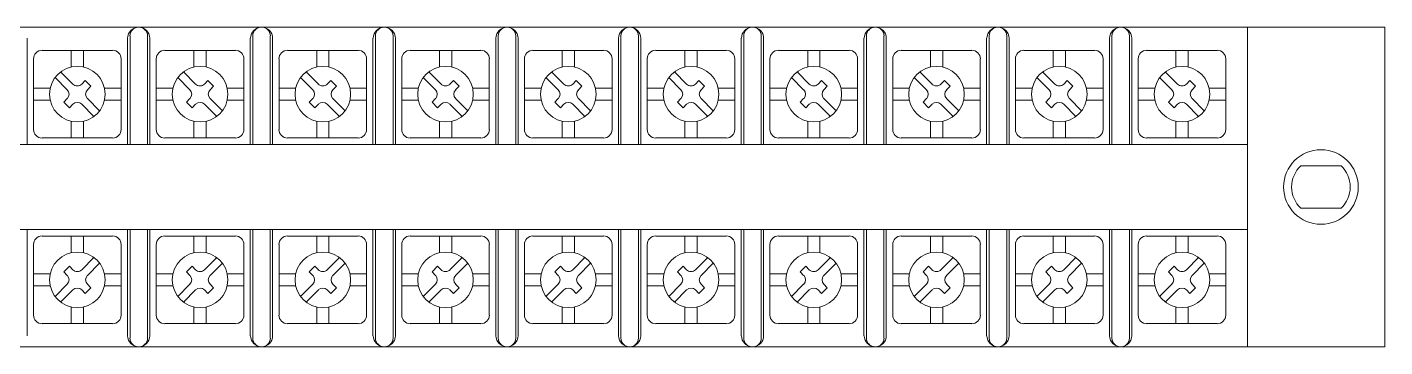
# Model space of a CAD drawing. Header units: millimetres. Extents: x 0 to 257, y 0 to 30.
# Drawn here: x 129.5 to 257, y 0 to 30 of the extents above; entities that cross this region are included whole.
import ezdxf

# ---------------------------------------------------------------- set-up
doc = ezdxf.new("R2010")
doc.units = ezdxf.units.MM
doc.layers.add('hw_VTP', color=7, linetype='Continuous', lineweight=13)

# ---------------------------------------------------------------- blocks, each defined once
blk = doc.blocks.new('CD_20P-20A')
at = {"layer": 'hw_VTP'}
for p, q in [((251, 15), (-6, 15)), ((238.1, -15), (238.1, 15)), ((251, 15), (251, -15)), ((251, -15), (251, 15)), ((127.3, 9.13), (126.16, 10.28)), ((127.83, 9.66), (126.69, 10.8)), ((138.83, 9.13), (137.68, 10.28)), ((138.83, 9.13), (137.68, 10.28)), ((139.36, 9.66), (138.21, 10.8)), ((139.36, 9.66), (138.21, 10.8)), ((150.35, 9.13), (149.21, 10.28)), ((150.35, 9.13), (149.21, 10.28)), ((150.35, 9.13), (149.21, 10.28)), ((150.88, 9.66), (149.73, 10.8)), ((150.88, 9.66), (149.73, 10.8)), ((150.88, 9.66), (149.73, 10.8)), ((161.87, 9.13), (160.73, 10.28)), ((162.4, 9.66), (161.26, 10.8)), ((173.39, 9.13), (172.25, 10.28)), ((173.92, 9.66), (172.78, 10.8)), ((184.92, 9.13), (183.77, 10.28)), ((184.92, 9.13), (183.77, 10.28)), ((184.92, 9.13), (183.77, 10.28)), ((185.45, 9.66), (184.3, 10.8)), ((185.45, 9.66), (184.3, 10.8)), ((185.45, 9.66), (184.3, 10.8)), ((196.44, 9.13), (195.3, 10.28)), ((196.97, 9.66), (195.82, 10.8)), ((207.96, 9.13), (206.82, 10.28)), ((208.49, 9.66), (207.35, 10.8)), ((219.48, 9.13), (218.34, 10.28)), ((220.01, 9.66), (218.87, 10.8)), ((231.01, 9.13), (229.86, 10.28)), ((231.54, 9.66), (230.39, 10.8)), ((128.99, 9.98), (128.68, 9.66)), ((129.52, 9.45), (128.99, 9.98)), ((129.52, 9.45), (129.21, 9.13)), ((140.52, 9.98), (140.2, 9.66)), ((140.52, 9.98), (140.2, 9.66)), ((141.04, 9.45), (140.52, 9.98)), ((141.04, 9.45), (140.52, 9.98)), ((141.04, 9.45), (140.73, 9.13)), ((141.04, 9.45), (140.73, 9.13)), ((152.04, 9.98), (151.72, 9.66)), ((152.04, 9.98), (151.72, 9.66)), ((152.04, 9.98), (151.72, 9.66)), ((152.57, 9.45), (152.04, 9.98)), ((152.57, 9.45), (152.04, 9.98)), ((152.57, 9.45), (152.04, 9.98)), ((152.57, 9.45), (152.25, 9.13)), ((152.57, 9.45), (152.25, 9.13)), ((152.57, 9.45), (152.25, 9.13)), ((163.56, 9.98), (163.24, 9.66)), ((164.09, 9.45), (163.56, 9.98)), ((164.09, 9.45), (163.77, 9.13)), ((175.08, 9.98), (174.77, 9.66)), ((175.61, 9.45), (175.08, 9.98)), ((175.61, 9.45), (175.3, 9.13)), ((186.61, 9.98), (186.29, 9.66)), ((186.61, 9.98), (186.29, 9.66)), ((186.61, 9.98), (186.29, 9.66)), ((187.13, 9.45), (186.61, 9.98)), ((187.13, 9.45), (186.61, 9.98)), ((187.13, 9.45), (186.61, 9.98)), ((187.13, 9.45), (186.82, 9.13)), ((187.13, 9.45), (186.82, 9.13)), ((187.13, 9.45), (186.82, 9.13)), ((198.13, 9.98), (197.81, 9.66)), ((198.66, 9.45), (198.13, 9.98)), ((198.66, 9.45), (198.34, 9.13)), ((209.65, 9.98), (209.33, 9.66)), ((210.18, 9.45), (209.65, 9.98)), ((210.18, 9.45), (209.86, 9.13)), ((221.17, 9.98), (220.86, 9.66)), ((221.7, 9.45), (221.17, 9.98)), ((221.7, 9.45), (221.39, 9.13)), ((232.7, 9.98), (232.38, 9.66)), ((233.22, 9.45), (232.7, 9.98)), ((233.22, 9.45), (232.91, 9.13)), ((127.3, 8.29), (126.99, 7.97)), ((127.52, 7.44), (126.99, 7.97)), ((127.83, 7.76), (127.52, 7.44)), ((129.82, 6.62), (128.68, 7.76)), ((130.35, 7.14), (129.21, 8.29)), ((138.83, 8.29), (138.51, 7.97)), ((138.83, 8.29), (138.51, 7.97)), ((139.04, 7.44), (138.51, 7.97)), ((139.04, 7.44), (138.51, 7.97)), ((139.36, 7.76), (139.04, 7.44)), ((139.36, 7.76), (139.04, 7.44)), ((141.34, 6.62), (140.2, 7.76)), ((141.34, 6.62), (140.2, 7.76)), ((141.87, 7.14), (140.73, 8.29)), ((141.87, 7.14), (140.73, 8.29)), ((150.35, 8.29), (150.03, 7.97)), ((150.35, 8.29), (150.03, 7.97)), ((150.35, 8.29), (150.03, 7.97)), ((150.56, 7.44), (150.03, 7.97)), ((150.56, 7.44), (150.03, 7.97)), ((150.56, 7.44), (150.03, 7.97)), ((150.88, 7.76), (150.56, 7.44)), ((150.88, 7.76), (150.56, 7.44)), ((150.88, 7.76), (150.56, 7.44)), ((152.87, 6.62), (151.72, 7.76)), ((152.87, 6.62), (151.72, 7.76)), ((152.87, 6.62), (151.72, 7.76)), ((153.39, 7.14), (152.25, 8.29)), ((153.39, 7.14), (152.25, 8.29)), ((153.39, 7.14), (152.25, 8.29)), ((161.87, 8.29), (161.56, 7.97)), ((162.08, 7.44), (161.56, 7.97)), ((162.4, 7.76), (162.08, 7.44)), ((164.39, 6.62), (163.24, 7.76)), ((164.92, 7.14), (163.77, 8.29)), ((173.39, 8.29), (173.08, 7.97)), ((173.61, 7.44), (173.08, 7.97)), ((173.92, 7.76), (173.61, 7.44)), ((175.91, 6.62), (174.77, 7.76)), ((176.44, 7.14), (175.3, 8.29)), ((184.92, 8.29), (184.6, 7.97)), ((184.92, 8.29), (184.6, 7.97)), ((184.92, 8.29), (184.6, 7.97)), ((185.13, 7.44), (184.6, 7.97)), ((185.13, 7.44), (184.6, 7.97)), ((185.13, 7.44), (184.6, 7.97)), ((185.45, 7.76), (185.13, 7.44)), ((185.45, 7.76), (185.13, 7.44)), ((185.45, 7.76), (185.13, 7.44)), ((187.43, 6.62), (186.29, 7.76)), ((187.43, 6.62), (186.29, 7.76)), ((187.43, 6.62), (186.29, 7.76)), ((187.96, 7.14), (186.82, 8.29)), ((187.96, 7.14), (186.82, 8.29)), ((187.96, 7.14), (186.82, 8.29)), ((196.44, 8.29), (196.12, 7.97)), ((196.65, 7.44), (196.12, 7.97)), ((196.97, 7.76), (196.65, 7.44)), ((198.96, 6.62), (197.81, 7.76)), ((199.48, 7.14), (198.34, 8.29)), ((207.96, 8.29), (207.65, 7.97)), ((208.17, 7.44), (207.65, 7.97)), ((208.49, 7.76), (208.17, 7.44)), ((210.48, 6.62), (209.33, 7.76)), ((211.01, 7.14), (209.86, 8.29)), ((219.48, 8.29), (219.17, 7.97)), ((219.7, 7.44), (219.17, 7.97)), ((220.01, 7.76), (219.7, 7.44)), ((222, 6.62), (220.86, 7.76)), ((222.53, 7.14), (221.39, 8.29)), ((231.01, 8.29), (230.69, 7.97)), ((231.22, 7.44), (230.69, 7.97)), ((231.54, 7.76), (231.22, 7.44)), ((233.52, 6.62), (232.38, 7.76)), ((234.05, 7.14), (232.91, 8.29)), ((6.9, 4), (238.1, 4)), ((6.9, -4), (238.1, -4)), ((127.52, -7.44), (126.99, -7.97)), ((127.83, -7.76), (127.52, -7.44)), ((129.82, -6.62), (128.68, -7.76)), ((130.35, -7.14), (129.21, -8.29)), ((139.04, -7.44), (138.51, -7.97)), ((139.04, -7.44), (138.51, -7.97)), ((139.36, -7.76), (139.04, -7.44)), ((139.36, -7.76), (139.04, -7.44)), ((141.34, -6.62), (140.2, -7.76)), ((141.34, -6.62), (140.2, -7.76)), ((141.87, -7.14), (140.73, -8.29)), ((141.87, -7.14), (140.73, -8.29)), ((150.56, -7.44), (150.03, -7.97)), ((150.56, -7.44), (150.03, -7.97)), ((150.56, -7.44), (150.03, -7.97)), ((150.88, -7.76), (150.56, -7.44)), ((150.88, -7.76), (150.56, -7.44)), ((150.88, -7.76), (150.56, -7.44)), ((152.87, -6.62), (151.72, -7.76)), ((152.87, -6.62), (151.72, -7.76)), ((152.87, -6.62), (151.72, -7.76)), ((153.39, -7.14), (152.25, -8.29)), ((153.39, -7.14), (152.25, -8.29)), ((153.39, -7.14), (152.25, -8.29)), ((162.08, -7.44), (161.56, -7.97)), ((162.4, -7.76), (162.08, -7.44)), ((164.39, -6.62), (163.24, -7.76)), ((164.92, -7.14), (163.77, -8.29)), ((173.61, -7.44), (173.08, -7.97)), ((173.92, -7.76), (173.61, -7.44)), ((175.91, -6.62), (174.77, -7.76)), ((176.44, -7.14), (175.3, -8.29)), ((185.13, -7.44), (184.6, -7.97)), ((185.13, -7.44), (184.6, -7.97)), ((185.13, -7.44), (184.6, -7.97)), ((185.45, -7.76), (185.13, -7.44)), ((185.45, -7.76), (185.13, -7.44)), ((185.45, -7.76), (185.13, -7.44)), ((187.43, -6.62), (186.29, -7.76)), ((187.43, -6.62), (186.29, -7.76)), ((187.43, -6.62), (186.29, -7.76)), ((187.96, -7.14), (186.82, -8.29)), ((187.96, -7.14), (186.82, -8.29)), ((187.96, -7.14), (186.82, -8.29)), ((196.65, -7.44), (196.12, -7.97)), ((196.97, -7.76), (196.65, -7.44)), ((198.96, -6.62), (197.81, -7.76)), ((199.48, -7.14), (198.34, -8.29)), ((208.17, -7.44), (207.65, -7.97)), ((208.49, -7.76), (208.17, -7.44)), ((210.48, -6.62), (209.33, -7.76)), ((211.01, -7.14), (209.86, -8.29)), ((219.7, -7.44), (219.17, -7.97)), ((220.01, -7.76), (219.7, -7.44)), ((222, -6.62), (220.86, -7.76)), ((222.53, -7.14), (221.39, -8.29)), ((231.22, -7.44), (230.69, -7.97)), ((231.54, -7.76), (231.22, -7.44)), ((233.52, -6.62), (232.38, -7.76)), ((234.05, -7.14), (232.91, -8.29)), ((127.3, -8.29), (126.99, -7.97)), ((138.83, -8.29), (138.51, -7.97)), ((138.83, -8.29), (138.51, -7.97)), ((150.35, -8.29), (150.03, -7.97)), ((150.35, -8.29), (150.03, -7.97)), ((150.35, -8.29), (150.03, -7.97)), ((161.87, -8.29), (161.56, -7.97)), ((173.39, -8.29), (173.08, -7.97)), ((184.92, -8.29), (184.6, -7.97)), ((184.92, -8.29), (184.6, -7.97)), ((184.92, -8.29), (184.6, -7.97)), ((196.44, -8.29), (196.12, -7.97)), ((207.96, -8.29), (207.65, -7.97)), ((219.48, -8.29), (219.17, -7.97)), ((231.01, -8.29), (230.69, -7.97)), ((127.3, -9.13), (126.16, -10.28)), ((127.83, -9.66), (126.69, -10.8)), ((128.99, -9.98), (128.68, -9.66)), ((129.52, -9.45), (128.99, -9.98)), ((129.52, -9.45), (129.21, -9.13)), ((138.83, -9.13), (137.68, -10.28)), ((138.83, -9.13), (137.68, -10.28)), ((139.36, -9.66), (138.21, -10.8)), ((139.36, -9.66), (138.21, -10.8)), ((140.52, -9.98), (140.2, -9.66)), ((140.52, -9.98), (140.2, -9.66)), ((141.04, -9.45), (140.52, -9.98)), ((141.04, -9.45), (140.52, -9.98)), ((141.04, -9.45), (140.73, -9.13)), ((141.04, -9.45), (140.73, -9.13)), ((150.35, -9.13), (149.21, -10.28)), ((150.35, -9.13), (149.21, -10.28)), ((150.35, -9.13), (149.21, -10.28)), ((150.88, -9.66), (149.73, -10.8)), ((150.88, -9.66), (149.73, -10.8)), ((150.88, -9.66), (149.73, -10.8)), ((152.04, -9.98), (151.72, -9.66)), ((152.04, -9.98), (151.72, -9.66)), ((152.04, -9.98), (151.72, -9.66)), ((152.57, -9.45), (152.04, -9.98)), ((152.57, -9.45), (152.04, -9.98)), ((152.57, -9.45), (152.04, -9.98)), ((152.57, -9.45), (152.25, -9.13)), ((152.57, -9.45), (152.25, -9.13)), ((152.57, -9.45), (152.25, -9.13)), ((161.87, -9.13), (160.73, -10.28)), ((162.4, -9.66), (161.26, -10.8)), ((163.56, -9.98), (163.24, -9.66)), ((164.09, -9.45), (163.56, -9.98)), ((164.09, -9.45), (163.77, -9.13)), ((173.39, -9.13), (172.25, -10.28)), ((173.92, -9.66), (172.78, -10.8)), ((175.08, -9.98), (174.77, -9.66)), ((175.61, -9.45), (175.08, -9.98)), ((175.61, -9.45), (175.3, -9.13)), ((184.92, -9.13), (183.77, -10.28)), ((184.92, -9.13), (183.77, -10.28)), ((184.92, -9.13), (183.77, -10.28)), ((185.45, -9.66), (184.3, -10.8)), ((185.45, -9.66), (184.3, -10.8)), ((185.45, -9.66), (184.3, -10.8)), ((186.61, -9.98), (186.29, -9.66)), ((186.61, -9.98), (186.29, -9.66)), ((186.61, -9.98), (186.29, -9.66)), ((187.13, -9.45), (186.61, -9.98)), ((187.13, -9.45), (186.61, -9.98)), ((187.13, -9.45), (186.61, -9.98)), ((187.13, -9.45), (186.82, -9.13)), ((187.13, -9.45), (186.82, -9.13)), ((187.13, -9.45), (186.82, -9.13)), ((196.44, -9.13), (195.3, -10.28)), ((196.97, -9.66), (195.82, -10.8)), ((198.13, -9.98), (197.81, -9.66)), ((198.66, -9.45), (198.13, -9.98)), ((198.66, -9.45), (198.34, -9.13)), ((207.96, -9.13), (206.82, -10.28)), ((208.49, -9.66), (207.35, -10.8)), ((209.65, -9.98), (209.33, -9.66)), ((210.18, -9.45), (209.65, -9.98)), ((210.18, -9.45), (209.86, -9.13)), ((219.48, -9.13), (218.34, -10.28)), ((220.01, -9.66), (218.87, -10.8)), ((221.17, -9.98), (220.86, -9.66)), ((221.7, -9.45), (221.17, -9.98)), ((221.7, -9.45), (221.39, -9.13)), ((231.01, -9.13), (229.86, -10.28)), ((231.54, -9.66), (230.39, -10.8)), ((232.7, -9.98), (232.38, -9.66)), ((233.22, -9.45), (232.7, -9.98)), ((233.22, -9.45), (232.91, -9.13)), ((251, -15), (-6, -15))]:
    blk.add_line(p, q, dxfattribs=at)
at = {"layer": 'hw_VTP', "color": 3}
for p, q in [((133.2, 14.18), (133.2, 4)), ((133.2, 14.18), (133.2, 4)), ((134.85, 14.18), (134.85, 4)), ((134.85, 14.18), (134.85, 4)), ((144.72, 14.18), (144.72, 4)), ((144.72, 14.18), (144.72, 4)), ((144.72, 14.18), (144.72, 4)), ((146.37, 14.18), (146.37, 4)), ((146.37, 14.18), (146.37, 4)), ((146.37, 14.18), (146.37, 4)), ((156.24, 14.18), (156.24, 4)), ((157.89, 14.18), (157.89, 4)), ((167.77, 14.18), (167.77, 4)), ((169.42, 14.18), (169.42, 4)), ((179.29, 14.18), (179.29, 4)), ((179.29, 14.18), (179.29, 4)), ((179.29, 14.18), (179.29, 4)), ((180.94, 14.18), (180.94, 4)), ((180.94, 14.18), (180.94, 4)), ((180.94, 14.18), (180.94, 4)), ((190.81, 14.18), (190.81, 4)), ((192.46, 14.18), (192.46, 4)), ((202.33, 14.18), (202.33, 4)), ((203.98, 14.18), (203.98, 4)), ((213.86, 14.18), (213.86, 4)), ((215.51, 14.18), (215.51, 4)), ((225.38, 14.18), (225.38, 4)), ((227.03, 14.18), (227.03, 4)), ((123.55, 13.96), (123.55, 4)), ((132.96, 13.96), (132.96, 4)), ((132.96, 13.96), (132.96, 4)), ((135.07, 13.96), (135.07, 4)), ((135.07, 13.96), (135.07, 4)), ((144.48, 13.96), (144.48, 4)), ((144.48, 13.96), (144.48, 4)), ((144.48, 13.96), (144.48, 4)), ((146.59, 13.96), (146.59, 4)), ((146.59, 13.96), (146.59, 4)), ((146.59, 13.96), (146.59, 4)), ((156, 13.96), (156, 4)), ((158.11, 13.96), (158.11, 4)), ((167.53, 13.96), (167.53, 4)), ((169.64, 13.96), (169.64, 4)), ((179.05, 13.96), (179.05, 4)), ((179.05, 13.96), (179.05, 4)), ((179.05, 13.96), (179.05, 4)), ((181.16, 13.96), (181.16, 4)), ((181.16, 13.96), (181.16, 4)), ((181.16, 13.96), (181.16, 4)), ((190.57, 13.96), (190.57, 4)), ((192.68, 13.96), (192.68, 4)), ((202.09, 13.96), (202.09, 4)), ((204.2, 13.96), (204.2, 4)), ((213.62, 13.96), (213.62, 4)), ((215.73, 13.96), (215.73, 4)), ((225.14, 13.96), (225.14, 4)), ((227.25, 13.96), (227.25, 4)), ((123.55, -13.96), (123.55, -4)), ((132.96, -13.96), (132.96, -4)), ((132.96, -13.96), (132.96, -4)), ((133.2, -14.18), (133.2, -4)), ((133.2, -14.18), (133.2, -4)), ((134.85, -14.18), (134.85, -4)), ((134.85, -14.18), (134.85, -4)), ((135.07, -13.96), (135.07, -4)), ((135.07, -13.96), (135.07, -4)), ((144.48, -13.96), (144.48, -4)), ((144.48, -13.96), (144.48, -4)), ((144.48, -13.96), (144.48, -4)), ((144.72, -14.18), (144.72, -4)), ((144.72, -14.18), (144.72, -4)), ((144.72, -14.18), (144.72, -4)), ((146.37, -14.18), (146.37, -4)), ((146.37, -14.18), (146.37, -4)), ((146.37, -14.18), (146.37, -4)), ((146.59, -13.96), (146.59, -4)), ((146.59, -13.96), (146.59, -4)), ((146.59, -13.96), (146.59, -4)), ((156, -13.96), (156, -4)), ((156.24, -14.18), (156.24, -4)), ((157.89, -14.18), (157.89, -4)), ((158.11, -13.96), (158.11, -4)), ((167.53, -13.96), (167.53, -4)), ((167.77, -14.18), (167.77, -4)), ((169.42, -14.18), (169.42, -4)), ((169.64, -13.96), (169.64, -4)), ((179.05, -13.96), (179.05, -4)), ((179.05, -13.96), (179.05, -4)), ((179.05, -13.96), (179.05, -4)), ((179.29, -14.18), (179.29, -4)), ((179.29, -14.18), (179.29, -4)), ((179.29, -14.18), (179.29, -4)), ((180.94, -14.18), (180.94, -4)), ((180.94, -14.18), (180.94, -4)), ((180.94, -14.18), (180.94, -4)), ((181.16, -13.96), (181.16, -4)), ((181.16, -13.96), (181.16, -4)), ((181.16, -13.96), (181.16, -4)), ((190.57, -13.96), (190.57, -4)), ((190.81, -14.18), (190.81, -4)), ((192.46, -14.18), (192.46, -4)), ((192.68, -13.96), (192.68, -4)), ((202.09, -13.96), (202.09, -4)), ((202.33, -14.18), (202.33, -4)), ((203.98, -14.18), (203.98, -4)), ((204.2, -13.96), (204.2, -4)), ((213.62, -13.96), (213.62, -4)), ((213.86, -14.18), (213.86, -4)), ((215.51, -14.18), (215.51, -4)), ((215.73, -13.96), (215.73, -4)), ((225.14, -13.96), (225.14, -4)), ((225.38, -14.18), (225.38, -4)), ((227.03, -14.18), (227.03, -4)), ((227.25, -13.96), (227.25, -4))]:
    blk.add_line(p, q, dxfattribs=at)
at = {"layer": 'hw_VTP', "color": 4}
for p, q in [((124.94, 12.82), (131.57, 12.82)), ((127.68, 12.82), (127.68, 11.26)), ((128.83, 12.82), (128.83, 11.26)), ((136.46, 12.82), (143.09, 12.82)), ((136.46, 12.82), (143.09, 12.82)), ((139.2, 12.82), (139.2, 11.26)), ((139.2, 12.82), (139.2, 11.26)), ((140.35, 12.82), (140.35, 11.26)), ((140.35, 12.82), (140.35, 11.26)), ((147.98, 12.82), (154.62, 12.82)), ((147.98, 12.82), (154.62, 12.82)), ((147.98, 12.82), (154.62, 12.82)), ((150.73, 12.82), (150.73, 11.26)), ((150.73, 12.82), (150.73, 11.26)), ((150.73, 12.82), (150.73, 11.26)), ((151.87, 12.82), (151.87, 11.26)), ((151.87, 12.82), (151.87, 11.26)), ((151.87, 12.82), (151.87, 11.26)), ((159.51, 12.82), (166.14, 12.82)), ((162.25, 12.82), (162.25, 11.26)), ((163.4, 12.82), (163.4, 11.26)), ((171.03, 12.82), (177.66, 12.82)), ((173.77, 12.82), (173.77, 11.26)), ((174.92, 12.82), (174.92, 11.26)), ((182.55, 12.82), (189.18, 12.82)), ((182.55, 12.82), (189.18, 12.82)), ((182.55, 12.82), (189.18, 12.82)), ((185.29, 12.82), (185.29, 11.26)), ((185.29, 12.82), (185.29, 11.26)), ((185.29, 12.82), (185.29, 11.26)), ((186.44, 12.82), (186.44, 11.26)), ((186.44, 12.82), (186.44, 11.26)), ((186.44, 12.82), (186.44, 11.26)), ((194.07, 12.82), (200.71, 12.82)), ((196.82, 12.82), (196.82, 11.26)), ((197.96, 12.82), (197.96, 11.26)), ((205.6, 12.82), (212.23, 12.82)), ((208.34, 12.82), (208.34, 11.26)), ((209.49, 12.82), (209.49, 11.26)), ((217.12, 12.82), (223.75, 12.82)), ((219.86, 12.82), (219.86, 11.26)), ((221.01, 12.82), (221.01, 11.26)), ((228.64, 12.82), (235.27, 12.82)), ((231.38, 12.82), (231.38, 11.26)), ((232.53, 12.82), (232.53, 11.26)), ((124.14, 5.39), (124.14, 12.03)), ((132.37, 12.03), (132.37, 5.39)), ((135.67, 5.39), (135.67, 12.03)), ((135.67, 5.39), (135.67, 12.03)), ((143.89, 12.03), (143.89, 5.39)), ((143.89, 12.03), (143.89, 5.39)), ((147.19, 5.39), (147.19, 12.03)), ((147.19, 5.39), (147.19, 12.03)), ((147.19, 5.39), (147.19, 12.03)), ((155.41, 12.03), (155.41, 5.39)), ((155.41, 12.03), (155.41, 5.39)), ((155.41, 12.03), (155.41, 5.39)), ((158.71, 5.39), (158.71, 12.03)), ((166.93, 12.03), (166.93, 5.39)), ((170.23, 5.39), (170.23, 12.03)), ((178.46, 12.03), (178.46, 5.39)), ((181.76, 5.39), (181.76, 12.03)), ((181.76, 5.39), (181.76, 12.03)), ((181.76, 5.39), (181.76, 12.03)), ((189.98, 12.03), (189.98, 5.39)), ((189.98, 12.03), (189.98, 5.39)), ((189.98, 12.03), (189.98, 5.39)), ((193.28, 5.39), (193.28, 12.03)), ((201.5, 12.03), (201.5, 5.39)), ((204.8, 5.39), (204.8, 12.03)), ((213.02, 12.03), (213.02, 5.39)), ((216.32, 5.39), (216.32, 12.03)), ((224.55, 12.03), (224.55, 5.39)), ((227.85, 5.39), (227.85, 12.03)), ((236.07, 12.03), (236.07, 5.39)), ((124.14, 9.28), (125.71, 9.28)), ((132.37, 9.28), (130.8, 9.28)), ((135.67, 9.28), (137.23, 9.28)), ((135.67, 9.28), (137.23, 9.28)), ((143.89, 9.28), (142.33, 9.28)), ((143.89, 9.28), (142.33, 9.28)), ((147.19, 9.28), (148.75, 9.28)), ((147.19, 9.28), (148.75, 9.28)), ((147.19, 9.28), (148.75, 9.28)), ((155.41, 9.28), (153.85, 9.28)), ((155.41, 9.28), (153.85, 9.28)), ((155.41, 9.28), (153.85, 9.28)), ((158.71, 9.28), (160.27, 9.28)), ((166.93, 9.28), (165.37, 9.28)), ((170.23, 9.28), (171.8, 9.28)), ((178.46, 9.28), (176.89, 9.28)), ((181.76, 9.28), (183.32, 9.28)), ((181.76, 9.28), (183.32, 9.28)), ((181.76, 9.28), (183.32, 9.28)), ((189.98, 9.28), (188.42, 9.28)), ((189.98, 9.28), (188.42, 9.28)), ((189.98, 9.28), (188.42, 9.28)), ((193.28, 9.28), (194.84, 9.28)), ((201.5, 9.28), (199.94, 9.28)), ((204.8, 9.28), (206.36, 9.28)), ((213.02, 9.28), (211.46, 9.28)), ((216.32, 9.28), (217.89, 9.28)), ((224.55, 9.28), (222.98, 9.28)), ((227.85, 9.28), (229.41, 9.28)), ((236.07, 9.28), (234.51, 9.28)), ((124.14, 8.14), (125.71, 8.14)), ((132.37, 8.14), (130.8, 8.14)), ((135.67, 8.14), (137.23, 8.14)), ((135.67, 8.14), (137.23, 8.14)), ((143.89, 8.14), (142.33, 8.14)), ((143.89, 8.14), (142.33, 8.14)), ((147.19, 8.14), (148.75, 8.14)), ((147.19, 8.14), (148.75, 8.14)), ((147.19, 8.14), (148.75, 8.14)), ((155.41, 8.14), (153.85, 8.14)), ((155.41, 8.14), (153.85, 8.14)), ((155.41, 8.14), (153.85, 8.14)), ((158.71, 8.14), (160.27, 8.14)), ((166.93, 8.14), (165.37, 8.14)), ((170.23, 8.14), (171.8, 8.14)), ((178.46, 8.14), (176.89, 8.14)), ((181.76, 8.14), (183.32, 8.14)), ((181.76, 8.14), (183.32, 8.14)), ((181.76, 8.14), (183.32, 8.14)), ((189.98, 8.14), (188.42, 8.14)), ((189.98, 8.14), (188.42, 8.14)), ((189.98, 8.14), (188.42, 8.14)), ((193.28, 8.14), (194.84, 8.14)), ((201.5, 8.14), (199.94, 8.14)), ((204.8, 8.14), (206.36, 8.14)), ((213.02, 8.14), (211.46, 8.14)), ((216.32, 8.14), (217.89, 8.14)), ((224.55, 8.14), (222.98, 8.14)), ((227.85, 8.14), (229.41, 8.14)), ((236.07, 8.14), (234.51, 8.14)), ((127.68, 4.6), (127.68, 6.16)), ((128.83, 4.6), (128.83, 6.16)), ((139.2, 4.6), (139.2, 6.16)), ((139.2, 4.6), (139.2, 6.16)), ((140.35, 4.6), (140.35, 6.16)), ((140.35, 4.6), (140.35, 6.16)), ((150.73, 4.6), (150.73, 6.16)), ((150.73, 4.6), (150.73, 6.16)), ((150.73, 4.6), (150.73, 6.16)), ((151.87, 4.6), (151.87, 6.16)), ((151.87, 4.6), (151.87, 6.16)), ((151.87, 4.6), (151.87, 6.16)), ((162.25, 4.6), (162.25, 6.16)), ((163.4, 4.6), (163.4, 6.16)), ((173.77, 4.6), (173.77, 6.16)), ((174.92, 4.6), (174.92, 6.16)), ((185.29, 4.6), (185.29, 6.16)), ((185.29, 4.6), (185.29, 6.16)), ((185.29, 4.6), (185.29, 6.16)), ((186.44, 4.6), (186.44, 6.16)), ((186.44, 4.6), (186.44, 6.16)), ((186.44, 4.6), (186.44, 6.16)), ((196.82, 4.6), (196.82, 6.16)), ((197.96, 4.6), (197.96, 6.16)), ((208.34, 4.6), (208.34, 6.16)), ((209.49, 4.6), (209.49, 6.16)), ((219.86, 4.6), (219.86, 6.16)), ((221.01, 4.6), (221.01, 6.16)), ((231.38, 4.6), (231.38, 6.16)), ((232.53, 4.6), (232.53, 6.16)), ((131.57, 4.6), (124.94, 4.6)), ((143.09, 4.6), (136.46, 4.6)), ((143.09, 4.6), (136.46, 4.6)), ((154.62, 4.6), (147.98, 4.6)), ((154.62, 4.6), (147.98, 4.6)), ((154.62, 4.6), (147.98, 4.6)), ((166.14, 4.6), (159.51, 4.6)), ((177.66, 4.6), (171.03, 4.6)), ((189.18, 4.6), (182.55, 4.6)), ((189.18, 4.6), (182.55, 4.6)), ((189.18, 4.6), (182.55, 4.6)), ((200.71, 4.6), (194.07, 4.6)), ((212.23, 4.6), (205.6, 4.6)), ((223.75, 4.6), (217.12, 4.6)), ((235.27, 4.6), (228.64, 4.6)), ((243.11, 2), (246.89, 2)), ((243.11, -2), (246.89, -2)), ((131.57, -4.6), (124.94, -4.6)), ((127.68, -4.6), (127.68, -6.16)), ((128.83, -4.6), (128.83, -6.16)), ((143.09, -4.6), (136.46, -4.6)), ((143.09, -4.6), (136.46, -4.6)), ((139.2, -4.6), (139.2, -6.16)), ((139.2, -4.6), (139.2, -6.16)), ((140.35, -4.6), (140.35, -6.16)), ((140.35, -4.6), (140.35, -6.16)), ((154.62, -4.6), (147.98, -4.6)), ((154.62, -4.6), (147.98, -4.6)), ((154.62, -4.6), (147.98, -4.6)), ((150.73, -4.6), (150.73, -6.16)), ((150.73, -4.6), (150.73, -6.16)), ((150.73, -4.6), (150.73, -6.16)), ((151.87, -4.6), (151.87, -6.16)), ((151.87, -4.6), (151.87, -6.16)), ((151.87, -4.6), (151.87, -6.16)), ((166.14, -4.6), (159.51, -4.6)), ((162.25, -4.6), (162.25, -6.16)), ((163.4, -4.6), (163.4, -6.16)), ((177.66, -4.6), (171.03, -4.6)), ((173.77, -4.6), (173.77, -6.16)), ((174.92, -4.6), (174.92, -6.16)), ((189.18, -4.6), (182.55, -4.6)), ((189.18, -4.6), (182.55, -4.6)), ((189.18, -4.6), (182.55, -4.6)), ((185.29, -4.6), (185.29, -6.16)), ((185.29, -4.6), (185.29, -6.16)), ((185.29, -4.6), (185.29, -6.16)), ((186.44, -4.6), (186.44, -6.16)), ((186.44, -4.6), (186.44, -6.16)), ((186.44, -4.6), (186.44, -6.16)), ((200.71, -4.6), (194.07, -4.6)), ((196.82, -4.6), (196.82, -6.16)), ((197.96, -4.6), (197.96, -6.16)), ((212.23, -4.6), (205.6, -4.6)), ((208.34, -4.6), (208.34, -6.16)), ((209.49, -4.6), (209.49, -6.16)), ((223.75, -4.6), (217.12, -4.6)), ((219.86, -4.6), (219.86, -6.16)), ((221.01, -4.6), (221.01, -6.16)), ((235.27, -4.6), (228.64, -4.6)), ((231.38, -4.6), (231.38, -6.16)), ((232.53, -4.6), (232.53, -6.16)), ((124.14, -5.39), (124.14, -12.03)), ((132.37, -12.03), (132.37, -5.39)), ((132.37, -12.03), (132.37, -5.39)), ((135.67, -5.39), (135.67, -12.03)), ((135.67, -5.39), (135.67, -12.03)), ((143.89, -12.03), (143.89, -5.39)), ((143.89, -12.03), (143.89, -5.39)), ((143.89, -12.03), (143.89, -5.39)), ((143.89, -12.03), (143.89, -5.39)), ((147.19, -5.39), (147.19, -12.03)), ((147.19, -5.39), (147.19, -12.03)), ((147.19, -5.39), (147.19, -12.03)), ((155.41, -12.03), (155.41, -5.39)), ((155.41, -12.03), (155.41, -5.39)), ((155.41, -12.03), (155.41, -5.39)), ((155.41, -12.03), (155.41, -5.39)), ((155.41, -12.03), (155.41, -5.39)), ((155.41, -12.03), (155.41, -5.39)), ((158.71, -5.39), (158.71, -12.03)), ((166.93, -12.03), (166.93, -5.39)), ((166.93, -12.03), (166.93, -5.39)), ((170.23, -5.39), (170.23, -12.03)), ((178.46, -12.03), (178.46, -5.39)), ((178.46, -12.03), (178.46, -5.39)), ((181.76, -5.39), (181.76, -12.03)), ((181.76, -5.39), (181.76, -12.03)), ((181.76, -5.39), (181.76, -12.03)), ((189.98, -12.03), (189.98, -5.39)), ((189.98, -12.03), (189.98, -5.39)), ((189.98, -12.03), (189.98, -5.39)), ((189.98, -12.03), (189.98, -5.39)), ((189.98, -12.03), (189.98, -5.39)), ((189.98, -12.03), (189.98, -5.39)), ((193.28, -5.39), (193.28, -12.03)), ((201.5, -12.03), (201.5, -5.39)), ((201.5, -12.03), (201.5, -5.39)), ((204.8, -5.39), (204.8, -12.03)), ((213.02, -12.03), (213.02, -5.39)), ((213.02, -12.03), (213.02, -5.39)), ((216.32, -5.39), (216.32, -12.03)), ((224.55, -12.03), (224.55, -5.39)), ((224.55, -12.03), (224.55, -5.39)), ((227.85, -5.39), (227.85, -12.03)), ((236.07, -12.03), (236.07, -5.39)), ((236.07, -12.03), (236.07, -5.39)), ((124.14, -8.14), (125.71, -8.14)), ((132.37, -8.14), (130.8, -8.14)), ((135.67, -8.14), (137.23, -8.14)), ((135.67, -8.14), (137.23, -8.14)), ((143.89, -8.14), (142.33, -8.14)), ((143.89, -8.14), (142.33, -8.14)), ((147.19, -8.14), (148.75, -8.14)), ((147.19, -8.14), (148.75, -8.14)), ((147.19, -8.14), (148.75, -8.14)), ((155.41, -8.14), (153.85, -8.14)), ((155.41, -8.14), (153.85, -8.14)), ((155.41, -8.14), (153.85, -8.14)), ((158.71, -8.14), (160.27, -8.14)), ((166.93, -8.14), (165.37, -8.14)), ((170.23, -8.14), (171.8, -8.14)), ((178.46, -8.14), (176.89, -8.14)), ((181.76, -8.14), (183.32, -8.14)), ((181.76, -8.14), (183.32, -8.14)), ((181.76, -8.14), (183.32, -8.14)), ((189.98, -8.14), (188.42, -8.14)), ((189.98, -8.14), (188.42, -8.14)), ((189.98, -8.14), (188.42, -8.14)), ((193.28, -8.14), (194.84, -8.14)), ((201.5, -8.14), (199.94, -8.14)), ((204.8, -8.14), (206.36, -8.14)), ((213.02, -8.14), (211.46, -8.14)), ((216.32, -8.14), (217.89, -8.14)), ((224.55, -8.14), (222.98, -8.14)), ((227.85, -8.14), (229.41, -8.14)), ((236.07, -8.14), (234.51, -8.14)), ((124.14, -9.28), (125.71, -9.28)), ((132.37, -9.28), (130.8, -9.28)), ((135.67, -9.28), (137.23, -9.28)), ((135.67, -9.28), (137.23, -9.28)), ((143.89, -9.28), (142.33, -9.28)), ((143.89, -9.28), (142.33, -9.28)), ((147.19, -9.28), (148.75, -9.28)), ((147.19, -9.28), (148.75, -9.28)), ((147.19, -9.28), (148.75, -9.28)), ((155.41, -9.28), (153.85, -9.28)), ((155.41, -9.28), (153.85, -9.28)), ((155.41, -9.28), (153.85, -9.28)), ((158.71, -9.28), (160.27, -9.28)), ((166.93, -9.28), (165.37, -9.28)), ((170.23, -9.28), (171.8, -9.28)), ((178.46, -9.28), (176.89, -9.28)), ((181.76, -9.28), (183.32, -9.28)), ((181.76, -9.28), (183.32, -9.28)), ((181.76, -9.28), (183.32, -9.28)), ((189.98, -9.28), (188.42, -9.28)), ((189.98, -9.28), (188.42, -9.28)), ((189.98, -9.28), (188.42, -9.28)), ((193.28, -9.28), (194.84, -9.28)), ((201.5, -9.28), (199.94, -9.28)), ((204.8, -9.28), (206.36, -9.28)), ((213.02, -9.28), (211.46, -9.28)), ((216.32, -9.28), (217.89, -9.28)), ((224.55, -9.28), (222.98, -9.28)), ((227.85, -9.28), (229.41, -9.28)), ((236.07, -9.28), (234.51, -9.28)), ((127.68, -12.82), (127.68, -11.26)), ((128.83, -12.82), (128.83, -11.26)), ((139.2, -12.82), (139.2, -11.26)), ((139.2, -12.82), (139.2, -11.26)), ((140.35, -12.82), (140.35, -11.26)), ((140.35, -12.82), (140.35, -11.26)), ((150.73, -12.82), (150.73, -11.26)), ((150.73, -12.82), (150.73, -11.26)), ((150.73, -12.82), (150.73, -11.26)), ((151.87, -12.82), (151.87, -11.26)), ((151.87, -12.82), (151.87, -11.26)), ((151.87, -12.82), (151.87, -11.26)), ((162.25, -12.82), (162.25, -11.26)), ((163.4, -12.82), (163.4, -11.26)), ((173.77, -12.82), (173.77, -11.26)), ((174.92, -12.82), (174.92, -11.26)), ((185.29, -12.82), (185.29, -11.26)), ((185.29, -12.82), (185.29, -11.26)), ((185.29, -12.82), (185.29, -11.26)), ((186.44, -12.82), (186.44, -11.26)), ((186.44, -12.82), (186.44, -11.26)), ((186.44, -12.82), (186.44, -11.26)), ((196.82, -12.82), (196.82, -11.26)), ((197.96, -12.82), (197.96, -11.26)), ((208.34, -12.82), (208.34, -11.26)), ((209.49, -12.82), (209.49, -11.26)), ((219.86, -12.82), (219.86, -11.26)), ((221.01, -12.82), (221.01, -11.26)), ((231.38, -12.82), (231.38, -11.26)), ((232.53, -12.82), (232.53, -11.26)), ((124.94, -12.82), (131.57, -12.82)), ((136.46, -12.82), (143.09, -12.82)), ((136.46, -12.82), (143.09, -12.82)), ((147.98, -12.82), (154.62, -12.82)), ((147.98, -12.82), (154.62, -12.82)), ((147.98, -12.82), (154.62, -12.82)), ((159.51, -12.82), (166.14, -12.82)), ((171.03, -12.82), (177.66, -12.82)), ((182.55, -12.82), (189.18, -12.82)), ((182.55, -12.82), (189.18, -12.82)), ((182.55, -12.82), (189.18, -12.82)), ((194.07, -12.82), (200.71, -12.82)), ((205.6, -12.82), (212.23, -12.82)), ((217.12, -12.82), (223.75, -12.82)), ((228.64, -12.82), (235.27, -12.82))]:
    blk.add_line(p, q, dxfattribs=at)
at = {"layer": 'hw_VTP'}
for centre in [(128.26, 8.71), (139.78, 8.71), (139.78, 8.71), (151.3, 8.71), (151.3, 8.71), (151.3, 8.71), (162.82, 8.71), (174.35, 8.71), (185.87, 8.71), (185.87, 8.71), (185.87, 8.71), (197.39, 8.71), (208.91, 8.71), (220.44, 8.71), (231.96, 8.71), (128.26, -8.71), (139.78, -8.71), (139.78, -8.71), (151.3, -8.71), (151.3, -8.71), (151.3, -8.71), (162.82, -8.71), (174.35, -8.71), (185.87, -8.71), (185.87, -8.71), (185.87, -8.71), (197.39, -8.71), (208.91, -8.71), (220.44, -8.71), (231.96, -8.71)]:
    blk.add_circle(centre, 2.61, dxfattribs=at)
at = {"layer": 'hw_VTP', "color": 4}
blk.add_circle((245, 0), 3.5, dxfattribs=at)
at = {"layer": 'hw_VTP', "color": 3}
for centre, radius, start, end in [((134.02, 13.96), 1.04, 0, 180), ((134.02, 13.96), 1.04, 0, 180), ((134.02, 14.18), 0.825, 0, 180), ((134.02, 14.18), 0.825, 0, 180), ((145.55, 13.96), 1.04, 0, 180), ((145.55, 13.96), 1.04, 0, 180), ((145.55, 13.96), 1.04, 0, 180), ((145.55, 14.18), 0.825, 0, 180), ((145.55, 14.18), 0.825, 0, 180), ((145.55, 14.18), 0.825, 0, 180), ((157.07, 13.96), 1.04, 0, 180), ((157.07, 14.18), 0.825, 0, 180), ((168.59, 13.96), 1.04, 0, 180), ((168.59, 14.18), 0.825, 0, 180), ((180.11, 13.96), 1.04, 0, 180), ((180.11, 13.96), 1.04, 0, 180), ((180.11, 13.96), 1.04, 0, 180), ((180.11, 14.18), 0.825, 0, 180), ((180.11, 14.18), 0.825, 0, 180), ((180.11, 14.18), 0.825, 0, 180), ((191.64, 13.96), 1.04, 0, 180), ((191.64, 14.18), 0.825, 0, 180), ((203.16, 13.96), 1.04, 0, 180), ((203.16, 14.18), 0.825, 0, 180), ((214.68, 13.96), 1.04, 0, 180), ((214.68, 14.18), 0.825, 0, 180), ((226.2, 13.96), 1.04, 0, 180), ((226.2, 14.18), 0.825, 0, 180), ((134.02, -13.96), 1.04, 180, 0), ((134.02, -13.96), 1.04, 180, 0), ((145.55, -13.96), 1.04, 180, 0), ((145.55, -13.96), 1.04, 180, 0), ((145.55, -13.96), 1.04, 180, 0), ((157.07, -13.96), 1.04, 180, 0), ((168.59, -13.96), 1.04, 180, 0), ((180.11, -13.96), 1.04, 180, 0), ((180.11, -13.96), 1.04, 180, 0), ((180.11, -13.96), 1.04, 180, 0), ((191.64, -13.96), 1.04, 180, 0), ((203.16, -13.96), 1.04, 180, 0), ((214.68, -13.96), 1.04, 180, 0), ((226.2, -13.96), 1.04, 180, 0), ((134.02, -14.18), 0.825, 180, 0), ((134.02, -14.18), 0.825, 180, 0), ((145.55, -14.18), 0.825, 180, 0), ((145.55, -14.18), 0.825, 180, 0), ((145.55, -14.18), 0.825, 180, 0), ((157.07, -14.18), 0.825, 180, 0), ((168.59, -14.18), 0.825, 180, 0), ((180.11, -14.18), 0.825, 180, 0), ((180.11, -14.18), 0.825, 180, 0), ((180.11, -14.18), 0.825, 180, 0), ((191.64, -14.18), 0.825, 180, 0), ((203.16, -14.18), 0.825, 180, 0), ((214.68, -14.18), 0.825, 180, 0), ((226.2, -14.18), 0.825, 180, 0)]:
    blk.add_arc(centre, radius, start, end, dxfattribs=at)
at = {"layer": 'hw_VTP', "color": 4}
for centre, radius, start, end in [((124.94, 12.03), 0.797, 90, 180), ((131.57, 12.03), 0.797, 0, 90), ((136.46, 12.03), 0.797, 90, 180), ((136.46, 12.03), 0.797, 90, 180), ((143.09, 12.03), 0.797, 0, 90), ((143.09, 12.03), 0.797, 0, 90), ((147.98, 12.03), 0.797, 90, 180), ((147.98, 12.03), 0.797, 90, 180), ((147.98, 12.03), 0.797, 90, 180), ((154.62, 12.03), 0.797, 0, 90), ((154.62, 12.03), 0.797, 0, 90), ((154.62, 12.03), 0.797, 0, 90), ((159.51, 12.03), 0.797, 90, 180), ((166.14, 12.03), 0.797, 0, 90), ((171.03, 12.03), 0.797, 90, 180), ((177.66, 12.03), 0.797, 0, 90), ((182.55, 12.03), 0.797, 90, 180), ((182.55, 12.03), 0.797, 90, 180), ((182.55, 12.03), 0.797, 90, 180), ((189.18, 12.03), 0.797, 0, 90), ((189.18, 12.03), 0.797, 0, 90), ((189.18, 12.03), 0.797, 0, 90), ((194.07, 12.03), 0.797, 90, 180), ((200.71, 12.03), 0.797, 0, 90), ((205.6, 12.03), 0.797, 90, 180), ((212.23, 12.03), 0.797, 0, 90), ((217.12, 12.03), 0.797, 90, 180), ((223.75, 12.03), 0.797, 0, 90), ((228.64, 12.03), 0.797, 90, 180), ((235.27, 12.03), 0.797, 0, 90), ((124.94, 5.39), 0.797, 180, 270), ((131.57, 5.39), 0.797, 270, 0), ((136.46, 5.39), 0.797, 180, 270), ((136.46, 5.39), 0.797, 180, 270), ((143.09, 5.39), 0.797, 270, 0), ((143.09, 5.39), 0.797, 270, 0), ((147.98, 5.39), 0.797, 180, 270), ((147.98, 5.39), 0.797, 180, 270), ((147.98, 5.39), 0.797, 180, 270), ((154.62, 5.39), 0.797, 270, 0), ((154.62, 5.39), 0.797, 270, 0), ((154.62, 5.39), 0.797, 270, 0), ((159.51, 5.39), 0.797, 180, 270), ((166.14, 5.39), 0.797, 270, 0), ((171.03, 5.39), 0.797, 180, 270), ((177.66, 5.39), 0.797, 270, 0), ((182.55, 5.39), 0.797, 180, 270), ((182.55, 5.39), 0.797, 180, 270), ((182.55, 5.39), 0.797, 180, 270), ((189.18, 5.39), 0.797, 270, 0), ((189.18, 5.39), 0.797, 270, 0), ((189.18, 5.39), 0.797, 270, 0), ((194.07, 5.39), 0.797, 180, 270), ((200.71, 5.39), 0.797, 270, 0), ((205.6, 5.39), 0.797, 180, 270), ((212.23, 5.39), 0.797, 270, 0), ((217.12, 5.39), 0.797, 180, 270), ((223.75, 5.39), 0.797, 270, 0), ((228.64, 5.39), 0.797, 180, 270), ((235.27, 5.39), 0.797, 270, 0), ((245, 0), 2.75, 133.3418, 226.6582), ((245, 0), 2.75, 313.3418, 46.6582), ((124.94, -5.39), 0.797, 90, 180), ((131.57, -5.39), 0.797, 0, 90), ((136.46, -5.39), 0.797, 90, 180), ((136.46, -5.39), 0.797, 90, 180), ((143.09, -5.39), 0.797, 0, 90), ((143.09, -5.39), 0.797, 0, 90), ((147.98, -5.39), 0.797, 90, 180), ((147.98, -5.39), 0.797, 90, 180), ((147.98, -5.39), 0.797, 90, 180), ((154.62, -5.39), 0.797, 0, 90), ((154.62, -5.39), 0.797, 0, 90), ((154.62, -5.39), 0.797, 0, 90), ((159.51, -5.39), 0.797, 90, 180), ((166.14, -5.39), 0.797, 0, 90), ((171.03, -5.39), 0.797, 90, 180), ((177.66, -5.39), 0.797, 0, 90), ((182.55, -5.39), 0.797, 90, 180), ((182.55, -5.39), 0.797, 90, 180), ((182.55, -5.39), 0.797, 90, 180), ((189.18, -5.39), 0.797, 0, 90), ((189.18, -5.39), 0.797, 0, 90), ((189.18, -5.39), 0.797, 0, 90), ((194.07, -5.39), 0.797, 90, 180), ((200.71, -5.39), 0.797, 0, 90), ((205.6, -5.39), 0.797, 90, 180), ((212.23, -5.39), 0.797, 0, 90), ((217.12, -5.39), 0.797, 90, 180), ((223.75, -5.39), 0.797, 0, 90), ((228.64, -5.39), 0.797, 90, 180), ((235.27, -5.39), 0.797, 0, 90), ((124.94, -12.03), 0.797, 180, 270), ((131.57, -12.03), 0.797, 270, 0), ((136.46, -12.03), 0.797, 180, 270), ((136.46, -12.03), 0.797, 180, 270), ((143.09, -12.03), 0.797, 270, 0), ((143.09, -12.03), 0.797, 270, 0), ((147.98, -12.03), 0.797, 180, 270), ((147.98, -12.03), 0.797, 180, 270), ((147.98, -12.03), 0.797, 180, 270), ((154.62, -12.03), 0.797, 270, 0), ((154.62, -12.03), 0.797, 270, 0), ((154.62, -12.03), 0.797, 270, 0), ((159.51, -12.03), 0.797, 180, 270), ((166.14, -12.03), 0.797, 270, 0), ((171.03, -12.03), 0.797, 180, 270), ((177.66, -12.03), 0.797, 270, 0), ((182.55, -12.03), 0.797, 180, 270), ((182.55, -12.03), 0.797, 180, 270), ((182.55, -12.03), 0.797, 180, 270), ((189.18, -12.03), 0.797, 270, 0), ((189.18, -12.03), 0.797, 270, 0), ((189.18, -12.03), 0.797, 270, 0), ((194.07, -12.03), 0.797, 180, 270), ((200.71, -12.03), 0.797, 270, 0), ((205.6, -12.03), 0.797, 180, 270), ((212.23, -12.03), 0.797, 270, 0), ((217.12, -12.03), 0.797, 180, 270), ((223.75, -12.03), 0.797, 270, 0), ((228.64, -12.03), 0.797, 180, 270), ((235.27, -12.03), 0.797, 270, 0)]:
    blk.add_arc(centre, radius, start, end, dxfattribs=at)
at = {"layer": 'hw_VTP'}
for centre, start, end in [((126.88, 8.71), 315, 45), ((128.26, 10.08), 225, 315), ((129.63, 8.71), 135, 225), ((138.4, 8.71), 315, 45), ((138.4, 8.71), 315, 45), ((139.78, 10.08), 225, 315), ((139.78, 10.08), 225, 315), ((141.15, 8.71), 135, 225), ((141.15, 8.71), 135, 225), ((149.93, 8.71), 315, 45), ((149.93, 8.71), 315, 45), ((149.93, 8.71), 315, 45), ((151.3, 10.08), 225, 315), ((151.3, 10.08), 225, 315), ((151.3, 10.08), 225, 315), ((152.67, 8.71), 135, 225), ((152.67, 8.71), 135, 225), ((152.67, 8.71), 135, 225), ((161.45, 8.71), 315, 45), ((162.82, 10.08), 225, 315), ((164.2, 8.71), 135, 225), ((172.97, 8.71), 315, 45), ((174.35, 10.08), 225, 315), ((175.72, 8.71), 135, 225), ((184.49, 8.71), 315, 45), ((184.49, 8.71), 315, 45), ((184.49, 8.71), 315, 45), ((185.87, 10.08), 225, 315), ((185.87, 10.08), 225, 315), ((185.87, 10.08), 225, 315), ((187.24, 8.71), 135, 225), ((187.24, 8.71), 135, 225), ((187.24, 8.71), 135, 225), ((196.02, 8.71), 315, 45), ((197.39, 10.08), 225, 315), ((198.76, 8.71), 135, 225), ((207.54, 8.71), 315, 45), ((208.91, 10.08), 225, 315), ((210.29, 8.71), 135, 225), ((219.06, 8.71), 315, 45), ((220.44, 10.08), 225, 315), ((221.81, 8.71), 135, 225), ((230.58, 8.71), 315, 45), ((231.96, 10.08), 225, 315), ((233.33, 8.71), 135, 225), ((128.26, 7.34), 45, 135), ((139.78, 7.34), 45, 135), ((139.78, 7.34), 45, 135), ((151.3, 7.34), 45, 135), ((151.3, 7.34), 45, 135), ((151.3, 7.34), 45, 135), ((162.82, 7.34), 45, 135), ((174.35, 7.34), 45, 135), ((185.87, 7.34), 45, 135), ((185.87, 7.34), 45, 135), ((185.87, 7.34), 45, 135), ((197.39, 7.34), 45, 135), ((208.91, 7.34), 45, 135), ((220.44, 7.34), 45, 135), ((231.96, 7.34), 45, 135), ((126.88, -8.71), 315, 45), ((128.26, -7.34), 225, 315), ((129.63, -8.71), 135, 225), ((138.4, -8.71), 315, 45), ((138.4, -8.71), 315, 45), ((139.78, -7.34), 225, 315), ((139.78, -7.34), 225, 315), ((141.15, -8.71), 135, 225), ((141.15, -8.71), 135, 225), ((149.93, -8.71), 315, 45), ((149.93, -8.71), 315, 45), ((149.93, -8.71), 315, 45), ((151.3, -7.34), 225, 315), ((151.3, -7.34), 225, 315), ((151.3, -7.34), 225, 315), ((152.67, -8.71), 135, 225), ((152.67, -8.71), 135, 225), ((152.67, -8.71), 135, 225), ((161.45, -8.71), 315, 45), ((162.82, -7.34), 225, 315), ((164.2, -8.71), 135, 225), ((172.97, -8.71), 315, 45), ((174.35, -7.34), 225, 315), ((175.72, -8.71), 135, 225), ((184.49, -8.71), 315, 45), ((184.49, -8.71), 315, 45), ((184.49, -8.71), 315, 45), ((185.87, -7.34), 225, 315), ((185.87, -7.34), 225, 315), ((185.87, -7.34), 225, 315), ((187.24, -8.71), 135, 225), ((187.24, -8.71), 135, 225), ((187.24, -8.71), 135, 225), ((196.02, -8.71), 315, 45), ((197.39, -7.34), 225, 315), ((198.76, -8.71), 135, 225), ((207.54, -8.71), 315, 45), ((208.91, -7.34), 225, 315), ((210.29, -8.71), 135, 225), ((219.06, -8.71), 315, 45), ((220.44, -7.34), 225, 315), ((221.81, -8.71), 135, 225), ((230.58, -8.71), 315, 45), ((231.96, -7.34), 225, 315), ((233.33, -8.71), 135, 225), ((128.26, -10.08), 45, 135), ((139.78, -10.08), 45, 135), ((139.78, -10.08), 45, 135), ((151.3, -10.08), 45, 135), ((151.3, -10.08), 45, 135), ((151.3, -10.08), 45, 135), ((162.82, -10.08), 45, 135), ((174.35, -10.08), 45, 135), ((185.87, -10.08), 45, 135), ((185.87, -10.08), 45, 135), ((185.87, -10.08), 45, 135), ((197.39, -10.08), 45, 135), ((208.91, -10.08), 45, 135), ((220.44, -10.08), 45, 135), ((231.96, -10.08), 45, 135)]:
    blk.add_arc(centre, 0.597, start, end, dxfattribs=at)

msp = doc.modelspace()

# ---------------------------------------------------------------- block references
msp.add_blockref('CD_20P-20A', (6, 15))

doc.saveas('drawing.dxf')
